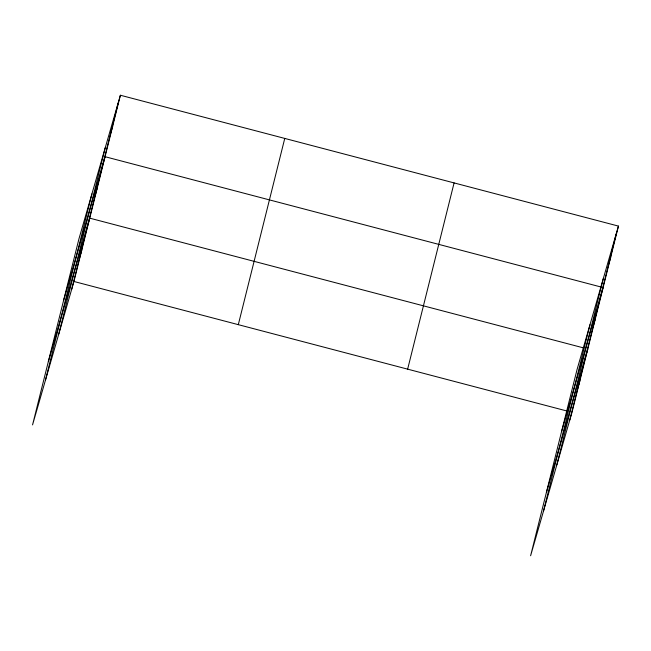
<?xml version="1.0" encoding="UTF-8"?>
<svg xmlns="http://www.w3.org/2000/svg" width="651" height="651" viewBox="0 0 651 651"><rect width="100%" height="100%" fill="white"/><g stroke="black" fill="none" stroke-linecap="round" stroke-linejoin="round"><path stroke-width="0.98" d="M45.472 380.127L91.921 193.884M58.785 333.996L105.234 147.753M71.716 289.215L118.165 102.98M120.394 95.241L78.999 238.665L32.55 424.9L73.945 281.476L120.394 95.241L618.45 226.1L572.001 412.335L530.606 555.759L577.055 369.524L618.45 226.1M238.307 324.662L284.756 138.427M407.64 369.158L454.089 182.915M543.528 510.986L589.977 324.743M556.841 464.855L603.29 278.612M569.771 420.074L616.22 233.839M110.499 133.707L112.729 125.969M63.668 300.119L105.063 156.704L603.119 287.555L561.723 430.978M95.168 195.17L97.406 187.431M48.345 361.582L89.74 218.158L583.923 348M79.609 257.56L81.839 249.821M608.555 264.566L610.784 256.828M593.224 326.029L595.462 318.29M546.401 492.433L587.796 349.017M577.665 388.419L579.895 380.68M73.945 281.476L567.167 411.066"/></g></svg>
